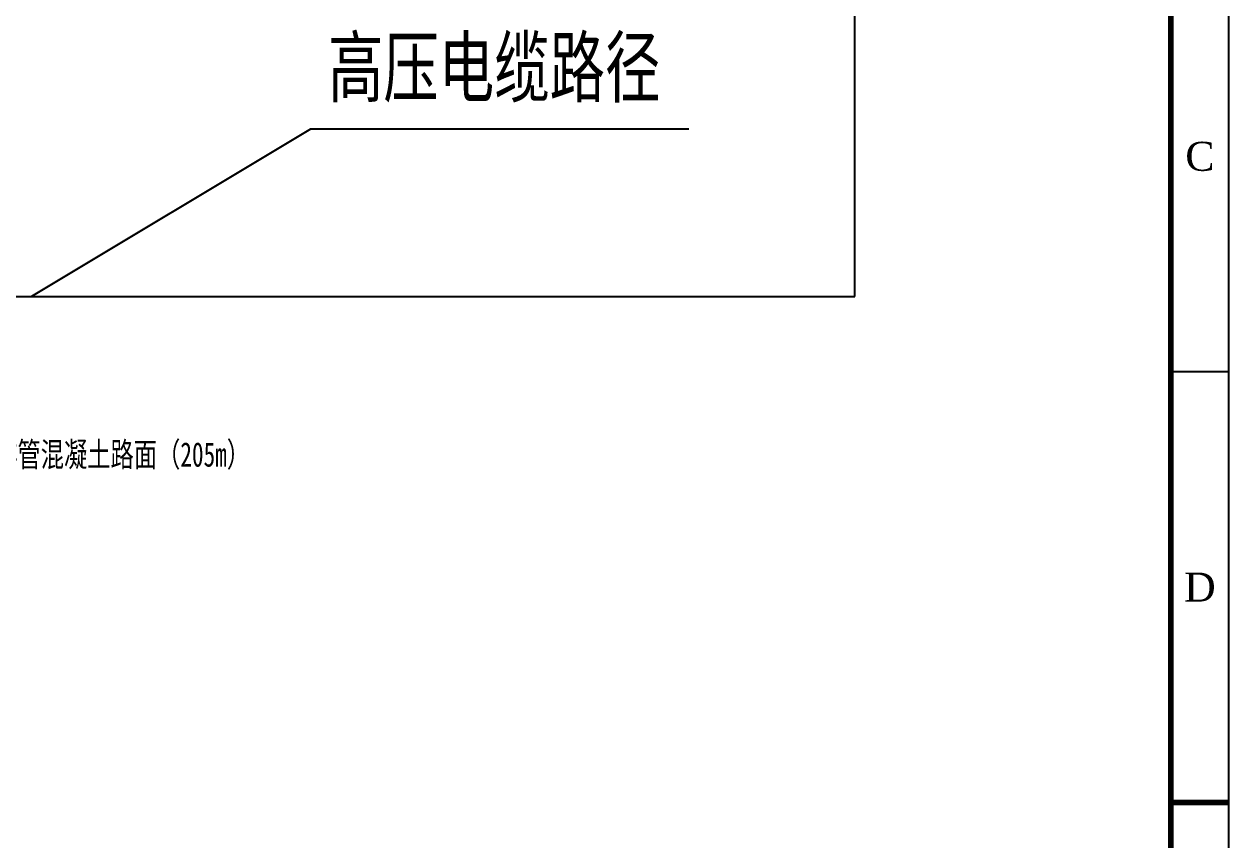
# Model space of a CAD drawing. Header units: millimetres. Extents: x 1218 to 2690, y 1163 to 1758.
# Drawn here: x 2481.9 to 2690, y 1454.3 to 1594.9 of the extents above; entities that cross this region are included whole.
import ezdxf
from ezdxf.enums import TextEntityAlignment as Align

# ---------------------------------------------------------------- set-up
doc = ezdxf.new("R2010")
doc.units = ezdxf.units.MM
for name, color, linetype in [('接线图文字', 7, 'Continuous'), ('文字', 7, 'Continuous'), ('电缆通道', 7, 'ByLayer')]:
    doc.layers.add(name, color=color, linetype=linetype)
doc.styles.add('Times', font='times.ttf')
doc.styles.add('宋体', font='', dxfattribs={"width": 0.7, "height": 100})
doc.styles.get('宋体').set_extended_font_data('SimSun')

# ---------------------------------------------------------------- blocks, each defined once
blk = doc.blocks.new('*U717')
at = {"color": 5}
blk.add_lwpolyline([(0, 0), (1471, 0), (1471, 594), (0, 594)], close=True, dxfattribs=at)

msp = doc.modelspace()

# ---------------------------------------------------------------- linework, layer by layer
at = {"color": 5}
for p, q in [((2689.469, 1535.025), (2679.469, 1535.025)), ((2689.469, 1460.775), (2679.469, 1460.775))]:
    msp.add_line(p, q, dxfattribs=at)
at = {"color": 5, "const_width": 1}
msp.add_lwpolyline([(1243.469, 1173.775), (2679.469, 1173.775), (2679.469, 1747.775), (1243.469, 1747.775)], close=True, dxfattribs=at)
msp.add_lwpolyline([(2689.469, 1460.775), (2679.469, 1460.775)], dxfattribs=at)
at = {"layer": '接线图文字', "color": 2, "elevation": 12.3}
msp.add_lwpolyline([(2596.39, 1576.838), (2531.239, 1576.838), (2483.176, 1548.022)], dxfattribs=at)
at = {"layer": '电缆通道', "color": 6}
for points in [[(2625.041, 1548.011, 0), (2625.041, 1671.184, 0)], [(2466.01, 1548.011, 0), (2625.041, 1548.011, 0)]]:
    msp.add_polyline3d(points, dxfattribs=at)

# ---------------------------------------------------------------- block references
msp.add_blockref('*U717', (1218.469, 1163.775))

# ---------------------------------------------------------------- texts
at = {"color": 4, "style": 'Times'}
for s, p in [('C', (2684.469, 1572.15)), ('D', (2684.469, 1497.9))]:
    msp.add_text(s, height=5, dxfattribs=at).set_placement(p, align=Align.MIDDLE)
at = {"layer": '接线图文字', "color": 2, "style": '宋体', "width": 0.7}
msp.add_text('高压电缆路径', height=10, dxfattribs=at).set_placement((2534.232, 1582.523, 12.3))
at = {"layer": '文字', "style": '宋体', "width": 0.7}
msp.add_text('6孔排管混凝土路面（205m）', height=4.2, dxfattribs=at).set_placement((2470.717, 1520.768, 12.3), align=Align.MIDDLE_LEFT)

doc.saveas('drawing.dxf')
